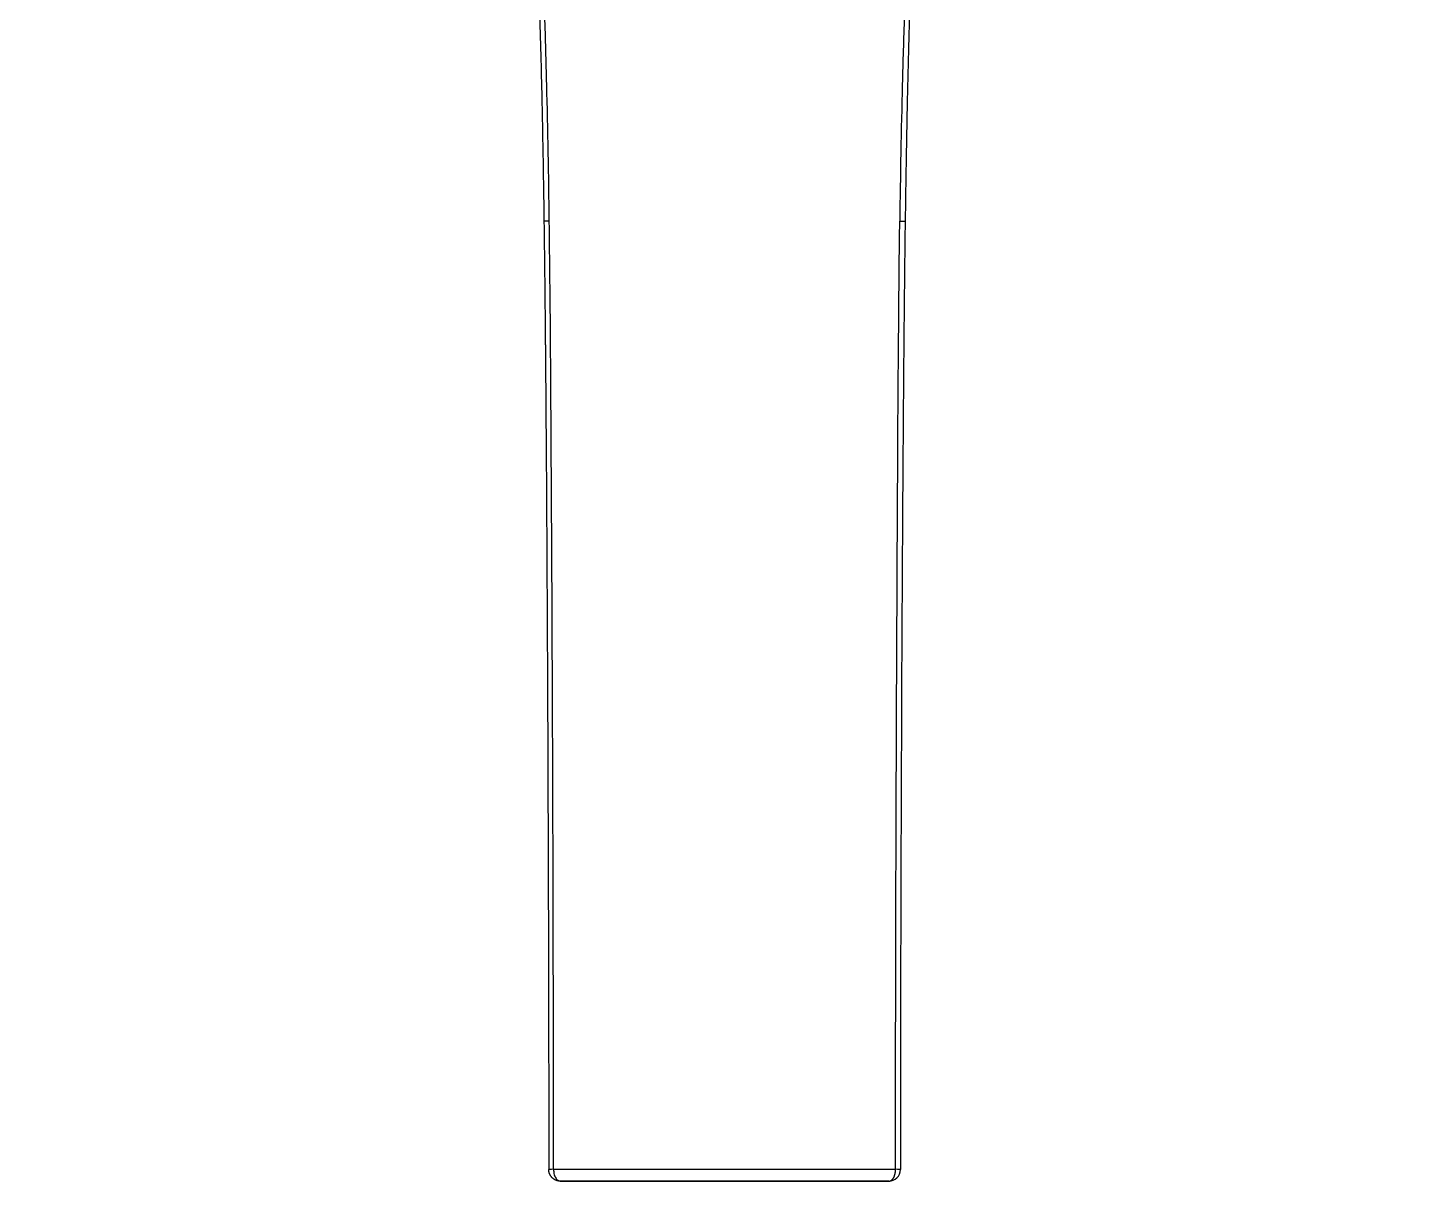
# Model space of a CAD drawing. Extents: x 0 to 1354, y 3495 to 4487.
# Drawn here: x 402.9 to 523.3, y 3922.6 to 4022.3 of the extents above; entities that cross this region are included whole.
import ezdxf

# ---------------------------------------------------------------- set-up
doc = ezdxf.new("R2010")
doc.units = 0
doc.header["$LTSCALE"] = 30
doc.header["$MEASUREMENT"] = 0
doc.layers.add('\\M+5B3DF\\M+5B4E7\\M+5CFDF', color=3, linetype='CONTINUOUS', lineweight=9)

msp = doc.modelspace()

# ---------------------------------------------------------------- linework, layer by layer
at = {"layer": '\\M+5B3DF\\M+5B4E7\\M+5CFDF', "color": 0, "lineweight": -3}
msp.add_arc((477.37, 3923.6), 1, 270.1909, 359.9956, dxfattribs=at)
for centre, major_axis, ratio, start_param, end_param in [((448.96, 3923.6), (1, 0), 0.023394, 2.192512, 3.162424), ((477.37, 3923.6), (-0.003, 1), 0.999783, 3.138812, 4.709042), ((477.37, 3923.6), (1, 0), 0.023398, 6.262354, 7.232269), ((450.88, 3922.6), (-1, 0), 0.000058, 5.302785, 6.296973), ((475.45, 3922.6), (1, 0), 0.000058, 6.2694, 7.263586)]:
    msp.add_ellipse(centre, major_axis=major_axis, ratio=ratio, start_param=start_param, end_param=end_param, dxfattribs=at)
for points, knots in [([(498.9, 4161.36), (499.1, 4161.28), (499.53, 4161.11), (500.16, 4160.85), (500.82, 4160.58), (501.48, 4160.28), (502.16, 4159.96), (502.85, 4159.62), (503.55, 4159.26), (504.26, 4158.87), (504.98, 4158.45), (505.7, 4158.01), (506.43, 4157.53), (507.16, 4157.02), (507.9, 4156.48), (508.63, 4155.9), (509.37, 4155.29), (510.1, 4154.64), (510.83, 4153.95), (511.55, 4153.22), (512.26, 4152.46), (512.96, 4151.66), (513.64, 4150.83), (514.31, 4149.95), (514.96, 4149.03), (515.6, 4148.08), (516.21, 4147.08), (516.79, 4146.06), (517.34, 4145.01), (517.86, 4143.93), (518.35, 4142.83), (518.82, 4141.71), (519.25, 4140.56), (519.66, 4139.38), (520.05, 4138.15), (520.42, 4136.87), (520.78, 4135.51), (521.12, 4134.09), (521.43, 4132.58), (521.73, 4130.99), (522, 4129.32), (522.26, 4127.55), (522.49, 4125.69), (522.7, 4123.73), (522.88, 4121.69), (523.03, 4119.55), (523.15, 4117.37), (523.24, 4115.17), (523.3, 4113), (523.33, 4110.9), (523.33, 4108.87), (523.29, 4106.88), (523.24, 4104.93), (523.16, 4103.02), (523.05, 4101.16), (522.93, 4099.35), (522.78, 4097.57), (522.61, 4095.81), (522.41, 4094.05), (522.17, 4092.27), (521.89, 4090.45), (521.55, 4088.61), (521.17, 4086.75), (520.72, 4084.88), (520.22, 4083.01), (519.65, 4081.18), (519.02, 4079.38), (518.35, 4077.65), (517.62, 4075.98), (516.82, 4074.35), (515.95, 4072.73), (514.96, 4071.13), (513.85, 4069.54), (512.57, 4067.97), (511.12, 4066.44), (509.5, 4065), (507.73, 4063.66), (505.84, 4062.44), (503.85, 4061.3), (501.78, 4060.22), (499.63, 4059.2), (497.41, 4058.17), (495.16, 4057.11), (492.95, 4055.94), (490.82, 4054.6), (489.15, 4053.34), (487.86, 4052.21), (486.88, 4051.25), (485.89, 4050.18), (484.92, 4048.97), (483.97, 4047.63), (483.06, 4046.09), (482.2, 4044.28), (481.37, 4042.13), (480.62, 4039.55), (480, 4036.51), (479.57, 4033.02), (479.35, 4029.17), (479.2, 4025.05), (479.08, 4020.69), (478.96, 4016.03), (478.87, 4010.97), (478.81, 4007.44), (478.79, 4005.6)], [0, 0, 0, 0, 0.003544, 0.007201, 0.01097, 0.014848, 0.018837, 0.022935, 0.027142, 0.031459, 0.035888, 0.040431, 0.045095, 0.049884, 0.054803, 0.059853, 0.065035, 0.070349, 0.07579, 0.08135, 0.087022, 0.092807, 0.09872, 0.104773, 0.110967, 0.117287, 0.123715, 0.130231, 0.136819, 0.143468, 0.150168, 0.156906, 0.163715, 0.170668, 0.177844, 0.185322, 0.193141, 0.201338, 0.209948, 0.219002, 0.228521, 0.238531, 0.249049, 0.260084, 0.271644, 0.283691, 0.296093, 0.308564, 0.320791, 0.332572, 0.343982, 0.355131, 0.366093, 0.376851, 0.387326, 0.397512, 0.40746, 0.417323, 0.427267, 0.437362, 0.447647, 0.458143, 0.468826, 0.479621, 0.490447, 0.501223, 0.511855, 0.522246, 0.532261, 0.542305, 0.552449, 0.562759, 0.573377, 0.584445, 0.595968, 0.607757, 0.619676, 0.631715, 0.643918, 0.656335, 0.669021, 0.682018, 0.695271, 0.708641, 0.722035, 0.735445, 0.742244, 0.74954, 0.757318, 0.765556, 0.774232, 0.783549, 0.793975, 0.806052, 0.820158, 0.836493, 0.855109, 0.875694, 0.897487, 0.920175, 0.944378, 0.971031, 1, 1, 1, 1]), ([(448.01, 4005.6), (447.96, 4009.54), (447.89, 4013.49), (447.74, 4019.39), (447.69, 4021.36), (447.56, 4025.3), (447.5, 4027.26), (447.31, 4031.19), (447.17, 4033.15), (446.67, 4037.04), (446.3, 4038.96), (445.49, 4041.78), (445.18, 4042.71), (444.47, 4044.52), (444.07, 4045.41), (443.15, 4047.12), (442.63, 4047.94), (441.48, 4049.5), (440.86, 4050.24), (439.54, 4051.65), (438.84, 4052.32), (437.38, 4053.57), (436.61, 4054.16), (435.02, 4055.25), (434.19, 4055.76), (432.5, 4056.71), (431.63, 4057.16), (429.01, 4058.45), (427.22, 4059.25), (424.61, 4060.54), (423.75, 4060.99), (422.05, 4061.92), (421.21, 4062.42), (419.59, 4063.45), (418.8, 4064), (417.28, 4065.18), (416.56, 4065.8), (414.51, 4067.78), (413.3, 4069.24), (411.73, 4071.57), (411.25, 4072.37), (410.34, 4074), (409.92, 4074.83), (408.74, 4077.36), (408.07, 4079.09), (406.9, 4082.6), (406.41, 4084.39), (405.59, 4087.99), (405.26, 4089.8), (404.72, 4093.45), (404.51, 4095.28), (404.17, 4098.96), (404.05, 4100.79), (403.78, 4106.32), (403.74, 4110.01), (403.89, 4115.53), (403.98, 4117.37), (404.22, 4121.05), (404.37, 4122.89), (404.78, 4126.55), (405.03, 4128.38), (405.66, 4132.02), (406.03, 4133.82), (406.97, 4137.4), (407.53, 4139.16), (408.88, 4142.61), (409.67, 4144.3), (411.53, 4147.53), (412.59, 4149.08), (414.98, 4151.98), (416.32, 4153.34), (418.5, 4155.18), (419.25, 4155.76), (420.82, 4156.86), (421.64, 4157.37), (424.15, 4158.8), (425.92, 4159.61), (427.74, 4160.31)], [0, 0, 0, 0, 0.0625, 0.0625, 0.09375, 0.09375, 0.125, 0.125, 0.15625, 0.15625, 0.1875, 0.1875, 0.203125, 0.203125, 0.21875, 0.21875, 0.234375, 0.234375, 0.25, 0.25, 0.265625, 0.265625, 0.28125, 0.28125, 0.296875, 0.296875, 0.3125, 0.3125, 0.34375, 0.34375, 0.359375, 0.359375, 0.375, 0.375, 0.390625, 0.390625, 0.40625, 0.40625, 0.4375, 0.4375, 0.453125, 0.453125, 0.46875, 0.46875, 0.5, 0.5, 0.53125, 0.53125, 0.5625, 0.5625, 0.59375, 0.59375, 0.625, 0.625, 0.6875, 0.6875, 0.71875, 0.71875, 0.75, 0.75, 0.78125, 0.78125, 0.8125, 0.8125, 0.84375, 0.84375, 0.875, 0.875, 0.90625, 0.90625, 0.9375, 0.9375, 0.953125, 0.953125, 0.96875, 0.96875, 1, 1, 1, 1]), ([(498.59, 4160.31), (500.41, 4159.61), (502.18, 4158.8), (504.69, 4157.37), (505.51, 4156.86), (507.08, 4155.76), (507.83, 4155.18), (510.01, 4153.34), (511.35, 4151.98), (513.75, 4149.08), (514.81, 4147.53), (516.66, 4144.3), (517.45, 4142.61), (518.8, 4139.16), (519.36, 4137.4), (520.3, 4133.82), (520.68, 4132.02), (521.3, 4128.38), (521.55, 4126.55), (521.96, 4122.89), (522.11, 4121.05), (522.35, 4117.37), (522.44, 4115.53), (522.59, 4110.01), (522.55, 4106.32), (522.29, 4100.79), (522.16, 4098.96), (521.83, 4095.28), (521.61, 4093.45), (521.07, 4089.8), (520.74, 4087.99), (519.92, 4084.39), (519.43, 4082.6), (518.27, 4079.09), (517.59, 4077.36), (516.41, 4074.83), (515.99, 4074), (515.08, 4072.37), (514.6, 4071.57), (513.03, 4069.24), (511.82, 4067.78), (509.77, 4065.8), (509.05, 4065.18), (507.54, 4064), (506.74, 4063.45), (505.12, 4062.42), (504.28, 4061.92), (502.59, 4060.99), (501.72, 4060.54), (499.11, 4059.25), (497.32, 4058.45), (494.7, 4057.16), (493.83, 4056.71), (492.14, 4055.76), (491.32, 4055.25), (489.72, 4054.16), (488.96, 4053.57), (487.49, 4052.32), (486.79, 4051.65), (485.47, 4050.24), (484.85, 4049.5), (483.7, 4047.94), (483.18, 4047.12), (482.26, 4045.41), (481.86, 4044.52), (481.15, 4042.71), (480.84, 4041.78), (480.04, 4038.96), (479.67, 4037.04), (479.16, 4033.15), (479.03, 4031.19), (478.83, 4027.26), (478.77, 4025.3), (478.65, 4021.36), (478.59, 4019.39), (478.44, 4013.49), (478.37, 4009.54), (478.32, 4005.6)], [0, 0, 0, 0, 0.03125, 0.03125, 0.046875, 0.046875, 0.0625, 0.0625, 0.09375, 0.09375, 0.125, 0.125, 0.15625, 0.15625, 0.1875, 0.1875, 0.21875, 0.21875, 0.25, 0.25, 0.28125, 0.28125, 0.3125, 0.3125, 0.375, 0.375, 0.40625, 0.40625, 0.4375, 0.4375, 0.46875, 0.46875, 0.5, 0.5, 0.53125, 0.53125, 0.546875, 0.546875, 0.5625, 0.5625, 0.59375, 0.59375, 0.609375, 0.609375, 0.625, 0.625, 0.640625, 0.640625, 0.65625, 0.65625, 0.6875, 0.6875, 0.703125, 0.703125, 0.71875, 0.71875, 0.734375, 0.734375, 0.75, 0.75, 0.765625, 0.765625, 0.78125, 0.78125, 0.796875, 0.796875, 0.8125, 0.8125, 0.84375, 0.84375, 0.875, 0.875, 0.90625, 0.90625, 0.9375, 0.9375, 1, 1, 1, 1]), ([(404.62, 4131.07), (404.59, 4130.87), (404.37, 4129.58), (403.8, 4125.7), (402.94, 4116.18), (402.9, 4106.31), (403.51, 4097.8), (403.92, 4093.94), (404.44, 4090.39), (405.06, 4087.15), (405.76, 4084.24), (406.53, 4081.64), (407.31, 4079.37), (408.09, 4077.4), (408.95, 4075.47), (409.94, 4073.5), (411.17, 4071.42), (412.53, 4069.46), (414.06, 4067.63), (415.73, 4065.95), (417.53, 4064.44), (419.43, 4063.1), (421.48, 4061.85), (423.55, 4060.72), (425.51, 4059.75), (427.14, 4058.99), (428.72, 4058.26), (430.37, 4057.48), (432.21, 4056.56), (434.05, 4055.53), (435.87, 4054.34), (437.64, 4052.98), (439.36, 4051.39), (440.89, 4049.68), (442.14, 4047.98), (443.03, 4046.52), (443.79, 4045.03), (444.46, 4043.47), (445.05, 4041.77), (445.5, 4040.24), (445.83, 4038.89), (446.08, 4037.72), (446.3, 4036.44), (446.54, 4034.82), (446.77, 4032.64), (446.94, 4029.97), (447.07, 4026.82), (447.22, 4022.01), (447.36, 4016.42), (447.47, 4010.91), (447.52, 4007.54), (447.54, 4006.01), (447.55, 4005.6)], [0, 0, 0, 0, 0.004399, 0.028149, 0.08446, 0.210548, 0.240578, 0.268471, 0.294238, 0.317873, 0.339365, 0.358714, 0.375905, 0.390942, 0.403826, 0.421009, 0.438012, 0.454857, 0.471503, 0.487946, 0.504179, 0.520153, 0.535825, 0.553449, 0.568384, 0.580629, 0.590215, 0.603849, 0.617866, 0.632269, 0.647095, 0.662367, 0.67808, 0.695053, 0.709337, 0.720941, 0.729896, 0.74338, 0.755521, 0.766306, 0.775735, 0.783805, 0.790513, 0.802081, 0.816849, 0.834849, 0.856111, 0.88061, 0.932059, 0.969104, 0.991752, 1, 1, 1, 1]), ([(448.01, 4005.6), (447.87, 4005.6), (447.74, 4005.6), (447.58, 4005.6), (447.54, 4005.6), (447.55, 4005.6)], [0, 0, 0, 0, 0.5, 0.5, 1, 1, 1, 1]), ([(447.55, 4005.6), (447.55, 4005.44), (447.55, 4005.12), (447.56, 4004.65), (447.56, 4004.18), (447.57, 4003.72), (447.58, 4003.27), (447.58, 4002.82), (447.59, 4002.38), (447.59, 4001.94), (447.6, 4001.51), (447.6, 4001.09), (447.61, 4000.67), (447.61, 4000.26), (447.62, 3999.85), (447.62, 3999.45), (447.62, 3999.06), (447.63, 3998.67), (447.63, 3998.29), (447.64, 3997.91), (447.64, 3997.54), (447.64, 3997.18), (447.65, 3996.82), (447.65, 3996.47), (447.65, 3996.13), (447.66, 3995.79), (447.66, 3995.45), (447.66, 3995.13), (447.67, 3994.8), (447.67, 3994.49), (447.67, 3994.18), (447.68, 3993.88), (447.68, 3993.58), (447.68, 3993.29), (447.68, 3993), (447.69, 3992.72), (447.69, 3992.45), (447.69, 3992.18), (447.69, 3991.92), (447.69, 3991.67), (447.7, 3991.42), (447.7, 3991.17), (447.7, 3990.94), (447.7, 3990.71), (447.7, 3990.48), (447.7, 3990.26), (447.71, 3990.05), (447.71, 3989.84), (447.71, 3989.64), (447.71, 3989.45), (447.71, 3989.26), (447.71, 3989.08), (447.72, 3988.9), (447.72, 3988.73), (447.72, 3988.56), (447.72, 3988.4), (447.72, 3988.25), (447.72, 3988.11), (447.72, 3987.96), (447.72, 3987.83), (447.72, 3987.7), (447.73, 3987.58), (447.73, 3987.46), (447.73, 3987.35), (447.73, 3987.25), (447.73, 3987.15), (447.73, 3987.06), (447.73, 3986.24), (447.75, 3984.63), (447.76, 3982.19), (447.78, 3979.59), (447.79, 3976.85), (447.81, 3973.95), (447.83, 3970.9), (447.84, 3967.59), (447.86, 3964.43), (447.87, 3961.57), (447.88, 3958.91), (447.89, 3955.83), (447.91, 3951.97), (447.92, 3947.95), (447.93, 3944.21), (447.94, 3941.21), (447.95, 3938.78), (447.95, 3937.17), (447.95, 3936.18), (447.95, 3935.61), (447.95, 3935), (447.95, 3934.37), (447.95, 3933.71), (447.95, 3933.02), (447.96, 3932.31), (447.96, 3931.56), (447.96, 3930.79), (447.96, 3929.99), (447.96, 3929.16), (447.96, 3928.3), (447.96, 3927.41), (447.96, 3926.5), (447.96, 3925.56), (447.96, 3924.59), (447.96, 3923.93), (447.96, 3923.6)], [0, 0, 0, 0, 0.005834, 0.011594, 0.017281, 0.022894, 0.028434, 0.0339, 0.039292, 0.044611, 0.049856, 0.055028, 0.060126, 0.06515, 0.070101, 0.074979, 0.079783, 0.084513, 0.089169, 0.093752, 0.098262, 0.102698, 0.10706, 0.111349, 0.115564, 0.119706, 0.123773, 0.127768, 0.131689, 0.135536, 0.13931, 0.14301, 0.146636, 0.150189, 0.153668, 0.157074, 0.160406, 0.163665, 0.16685, 0.169961, 0.172999, 0.175963, 0.178854, 0.181671, 0.184414, 0.187084, 0.18968, 0.192203, 0.194652, 0.197028, 0.19933, 0.201558, 0.203713, 0.205794, 0.207802, 0.209736, 0.211596, 0.213383, 0.215096, 0.216736, 0.218302, 0.219794, 0.221213, 0.222559, 0.22383, 0.225028, 0.226153, 0.227204, 0.255137, 0.284916, 0.316542, 0.350014, 0.385333, 0.422498, 0.46151, 0.506741, 0.538029, 0.566227, 0.603832, 0.650844, 0.707265, 0.750922, 0.787558, 0.817174, 0.839769, 0.846437, 0.853451, 0.860808, 0.868511, 0.876558, 0.884949, 0.893685, 0.902766, 0.912191, 0.921961, 0.932076, 0.942535, 0.953339, 0.964487, 0.97598, 0.987818, 1, 1, 1, 1]), ([(448.38, 3923.62), (448.38, 3927.03), (448.37, 3930.45), (448.37, 3935.57), (448.36, 3937.28), (448.36, 3940.69), (448.35, 3942.4), (448.35, 3945.82), (448.34, 3947.53), (448.33, 3950.09), (448.33, 3950.94), (448.33, 3952.65), (448.32, 3955.21), (448.31, 3957.78), (448.3, 3961.19), (448.29, 3962.9), (448.28, 3966.32), (448.27, 3968.03), (448.25, 3971.44), (448.25, 3973.15), (448.23, 3976.57), (448.22, 3978.27), (448.2, 3981.69), (448.19, 3983.4), (448.16, 3988.52), (448.14, 3991.94), (448.09, 3998.77), (448.05, 4002.18), (448.01, 4005.6)], [0, 0, 0, 0, 0.125, 0.125, 0.1875, 0.1875, 0.25, 0.25, 0.3125, 0.3125, 0.34375, 0.34375, 0.375, 0.4375, 0.4375, 0.5, 0.5, 0.5625, 0.5625, 0.625, 0.625, 0.6875, 0.6875, 0.75, 0.75, 0.875, 0.875, 1, 1, 1, 1]), ([(477.95, 3923.62), (477.95, 3923.77), (477.95, 3924.08), (477.95, 3924.54), (477.95, 3925.01), (477.95, 3925.48), (477.95, 3925.96), (477.95, 3926.44), (477.95, 3926.93), (477.96, 3927.42), (477.96, 3927.92), (477.96, 3928.42), (477.96, 3928.93), (477.96, 3929.44), (477.96, 3929.96), (477.96, 3930.48), (477.96, 3931.01), (477.96, 3931.54), (477.96, 3932.08), (477.96, 3932.62), (477.96, 3933.17), (477.96, 3933.73), (477.96, 3934.28), (477.96, 3934.85), (477.96, 3935.41), (477.96, 3935.99), (477.97, 3936.57), (477.97, 3937.15), (477.97, 3937.74), (477.97, 3938.33), (477.97, 3938.93), (477.97, 3939.53), (477.97, 3940.14), (477.97, 3940.76), (477.97, 3941.37), (477.98, 3942), (477.98, 3942.63), (477.98, 3943.26), (477.98, 3943.9), (477.98, 3944.54), (477.98, 3945.19), (477.99, 3945.85), (477.99, 3946.5), (477.99, 3947.17), (477.99, 3947.84), (477.99, 3948.51), (477.99, 3949.19), (478, 3949.87), (478, 3950.56), (478, 3951.26), (478, 3951.96), (478, 3952.66), (478.01, 3953.37), (478.01, 3954.08), (478.01, 3954.8), (478.01, 3955.53), (478.02, 3956.26), (478.02, 3956.99), (478.02, 3957.73), (478.03, 3958.47), (478.03, 3959.22), (478.03, 3959.98), (478.03, 3960.74), (478.04, 3961.5), (478.04, 3962.27), (478.04, 3963.05), (478.05, 3963.83), (478.05, 3965.35), (478.06, 3967.68), (478.08, 3970.85), (478.09, 3974.19), (478.11, 3977.68), (478.13, 3981.34), (478.15, 3984.81), (478.16, 3987.96), (478.18, 3990.67), (478.2, 3993.17), (478.22, 3995.46), (478.24, 3997.53), (478.25, 3999.39), (478.27, 4001.04), (478.28, 4002.48), (478.3, 4003.71), (478.31, 4004.73), (478.32, 4005.33), (478.32, 4005.6)], [0, 0, 0, 0, 0.005581, 0.011223, 0.016927, 0.022692, 0.028518, 0.034406, 0.040355, 0.046366, 0.052438, 0.058571, 0.064766, 0.071022, 0.077339, 0.083718, 0.090159, 0.09666, 0.103223, 0.109848, 0.116533, 0.123281, 0.130089, 0.136959, 0.14389, 0.150883, 0.157937, 0.165053, 0.172229, 0.179468, 0.186767, 0.194128, 0.201551, 0.209034, 0.216579, 0.224186, 0.231854, 0.239583, 0.247374, 0.255226, 0.263139, 0.271114, 0.27915, 0.287247, 0.295406, 0.303627, 0.311908, 0.320251, 0.328656, 0.337122, 0.345649, 0.354237, 0.362887, 0.371599, 0.380372, 0.389206, 0.398101, 0.407058, 0.416077, 0.425156, 0.434297, 0.4435, 0.452764, 0.462089, 0.471476, 0.480924, 0.490433, 0.500004, 0.536762, 0.575484, 0.61617, 0.658821, 0.703436, 0.750016, 0.785669, 0.818737, 0.849219, 0.877116, 0.902428, 0.925153, 0.945293, 0.962848, 0.977818, 0.990201, 1, 1, 1, 1]), ([(478.32, 4005.6), (478.45, 4005.6), (478.58, 4005.6), (478.75, 4005.6), (478.79, 4005.6), (478.79, 4005.6)], [0, 0, 0, 0, 0.5, 0.5, 1, 1, 1, 1]), ([(478.79, 4005.6), (478.78, 4005.44), (478.78, 4005.12), (478.77, 4004.64), (478.77, 4004.16), (478.76, 4003.69), (478.76, 4003.21), (478.75, 4002.73), (478.74, 4002.26), (478.74, 4001.78), (478.73, 4001.31), (478.73, 4000.84), (478.72, 4000.37), (478.72, 3999.89), (478.71, 3999.42), (478.71, 3998.95), (478.7, 3998.48), (478.7, 3998.01), (478.69, 3997.55), (478.69, 3997.08), (478.68, 3996.61), (478.68, 3996.15), (478.67, 3995.68), (478.67, 3995.22), (478.66, 3994.75), (478.66, 3994.29), (478.66, 3993.83), (478.65, 3993.37), (478.65, 3992.9), (478.64, 3992.44), (478.64, 3991.98), (478.64, 3991.53), (478.63, 3991.07), (478.63, 3990.61), (478.63, 3990.15), (478.62, 3989.7), (478.62, 3989.24), (478.62, 3988.79), (478.61, 3988.33), (478.61, 3987.88), (478.61, 3987.43), (478.6, 3986.36), (478.59, 3984.57), (478.57, 3981.92), (478.55, 3978.91), (478.53, 3975.52), (478.51, 3971.76), (478.49, 3968.65), (478.48, 3966.24), (478.47, 3964.59), (478.47, 3962.74), (478.46, 3960.69), (478.45, 3958.46), (478.44, 3956.02), (478.43, 3953.39), (478.42, 3950.56), (478.41, 3948.21), (478.41, 3946.41), (478.4, 3945.23), (478.4, 3944.05), (478.4, 3942.89), (478.39, 3941.73), (478.39, 3940.59), (478.39, 3939.45), (478.39, 3938.32), (478.38, 3937.21), (478.38, 3936.1), (478.38, 3935.01), (478.38, 3933.92), (478.38, 3932.84), (478.38, 3931.78), (478.37, 3930.72), (478.37, 3929.67), (478.37, 3928.64), (478.37, 3927.61), (478.37, 3926.59), (478.37, 3925.59), (478.37, 3924.59), (478.37, 3923.93), (478.37, 3923.6)], [0, 0, 0, 0, 0.005846, 0.011684, 0.017513, 0.023333, 0.029145, 0.034949, 0.040744, 0.04653, 0.052307, 0.058076, 0.063837, 0.069589, 0.075332, 0.081067, 0.086793, 0.092511, 0.09822, 0.103921, 0.109613, 0.115296, 0.120971, 0.126637, 0.132295, 0.137944, 0.143585, 0.149217, 0.15484, 0.160455, 0.166061, 0.171659, 0.177248, 0.182829, 0.188401, 0.193964, 0.199519, 0.205066, 0.210603, 0.216133, 0.221653, 0.227165, 0.254952, 0.287244, 0.32404, 0.365341, 0.411147, 0.461457, 0.479217, 0.499364, 0.521898, 0.546819, 0.574126, 0.603821, 0.635902, 0.67037, 0.707224, 0.721799, 0.736253, 0.750587, 0.7648, 0.778893, 0.792864, 0.806715, 0.820446, 0.834055, 0.847545, 0.860913, 0.874161, 0.887288, 0.900294, 0.91318, 0.925945, 0.938589, 0.951112, 0.963515, 0.975798, 0.987959, 1, 1, 1, 1]), ([(448.38, 3923.62), (448.38, 3923.5), (448.39, 3923.37), (448.44, 3923.12), (448.49, 3923), (448.6, 3922.8), (448.67, 3922.72), (448.82, 3922.62), (448.89, 3922.6), (448.96, 3922.6)], [0, 0, 0, 0, 0.25, 0.25, 0.5, 0.5, 0.75, 0.75, 1, 1, 1, 1]), ([(448.38, 3923.62), (450.54, 3923.62), (452.88, 3923.62), (456.62, 3923.62), (457.9, 3923.62), (460.51, 3923.62), (461.84, 3923.62), (463.17, 3923.62)], [0, 0, 0, 0, 0.5, 0.5, 0.75, 0.75, 1, 1, 1, 1]), ([(463.17, 3923.62), (464.49, 3923.62), (465.82, 3923.62), (468.43, 3923.62), (469.72, 3923.62), (473.45, 3923.62), (475.79, 3923.62), (477.95, 3923.62)], [0, 0, 0, 0, 0.25, 0.25, 0.5, 0.5, 1, 1, 1, 1]), ([(448.96, 3922.6), (451.05, 3922.6), (454.43, 3922.6), (459.35, 3922.6), (461.9, 3922.6), (463.17, 3922.6)], [0, 0, 0, 0, 0.5, 0.75, 1, 1, 1, 1]), ([(453.37, 3922.6), (453.18, 3922.6), (452.14, 3922.6), (450.69, 3922.6), (449.64, 3922.6), (449.14, 3922.6), (449, 3922.6), (448.99, 3922.6), (448.96, 3922.6)], [0, 0, 0, 0, 0.042352, 0.233882, 0.425411, 0.616941, 0.80847, 1, 1, 1, 1]), ([(449.88, 3922.6), (449.89, 3922.6), (449.91, 3922.6), (450.02, 3922.6), (450.5, 3922.6), (451.51, 3922.6), (452.68, 3922.6), (453.37, 3922.6)], [0, 0, 0, 0, 0.138692, 0.357222, 0.575753, 0.794283, 1, 1, 1, 1]), ([(463.17, 3922.6), (462.88, 3922.6), (462.59, 3922.6), (462.01, 3922.6), (461.73, 3922.6), (461.37, 3922.6), (461.3, 3922.6), (461.15, 3922.6), (461.08, 3922.6), (460.87, 3922.6), (460.72, 3922.6), (460.3, 3922.6), (460.02, 3922.6), (459.17, 3922.6), (458.62, 3922.6), (457.52, 3922.6), (456.97, 3922.6), (456.17, 3922.6), (455.9, 3922.6), (455.5, 3922.6), (455.37, 3922.6), (455.1, 3922.6), (454.97, 3922.6), (454.31, 3922.6), (453.79, 3922.6), (452.77, 3922.6), (452.27, 3922.6), (451.28, 3922.6), (450.8, 3922.6), (450.32, 3922.6)], [0, 0, 0, 0, 0.0625, 0.0625, 0.125, 0.125, 0.140625, 0.140625, 0.15625, 0.15625, 0.1875, 0.1875, 0.25, 0.25, 0.375, 0.375, 0.5, 0.5, 0.5625, 0.5625, 0.59375, 0.59375, 0.625, 0.625, 0.75, 0.75, 0.875, 0.875, 1, 1, 1, 1]), ([(476.01, 3922.6), (474.28, 3922.6), (471.3, 3922.6), (466.88, 3922.6), (464.39, 3922.6), (463.17, 3922.6)], [0, 0, 0, 0, 0.445906, 0.722953, 1, 1, 1, 1]), ([(463.17, 3922.6), (464.43, 3922.6), (466.98, 3922.6), (471.9, 3922.6), (475.29, 3922.6), (477.37, 3922.6)], [0, 0, 0, 0, 0.25, 0.5, 1, 1, 1, 1]), ([(472.93, 3922.6), (473.63, 3922.6), (474.82, 3922.6), (475.83, 3922.6), (476.31, 3922.6), (476.43, 3922.6), (476.44, 3922.6), (476.45, 3922.6)], [0, 0, 0, 0, 0.20807, 0.425953, 0.643836, 0.861719, 1, 1, 1, 1]), ([(476.25, 3922.6), (476.04, 3922.6), (475.38, 3922.6), (474.19, 3922.6), (473.16, 3922.6), (472.97, 3922.6)], [0, 0, 0, 0, 0.331637, 0.881957, 1, 1, 1, 1]), ([(477.37, 3922.6), (477.34, 3922.6), (477.34, 3922.6), (477.19, 3922.6), (476.83, 3922.6), (476.52, 3922.6), (476.47, 3922.6)], [0, 0, 0, 0, 0.316543, 0.633087, 0.94963, 1, 1, 1, 1])]:
    msp.add_open_spline(points, degree=3, knots=knots, dxfattribs=at)
for points, weights in [([(448.96, 3922.6), (448.38, 3922.6), (447.96, 3923.01), (447.96, 3923.6)], [1.17218185541, 0.943103000245, 0.942607123924, 1.17069422645]), ([(477.37, 3922.6), (477.72, 3922.6), (477.96, 3923.02), (477.95, 3923.62)], [1.1769963778, 0.941534529363, 0.941002412646, 1.17540002765])]:
    msp.add_rational_spline(points, weights, degree=3, dxfattribs=at)

doc.saveas('drawing.dxf')
